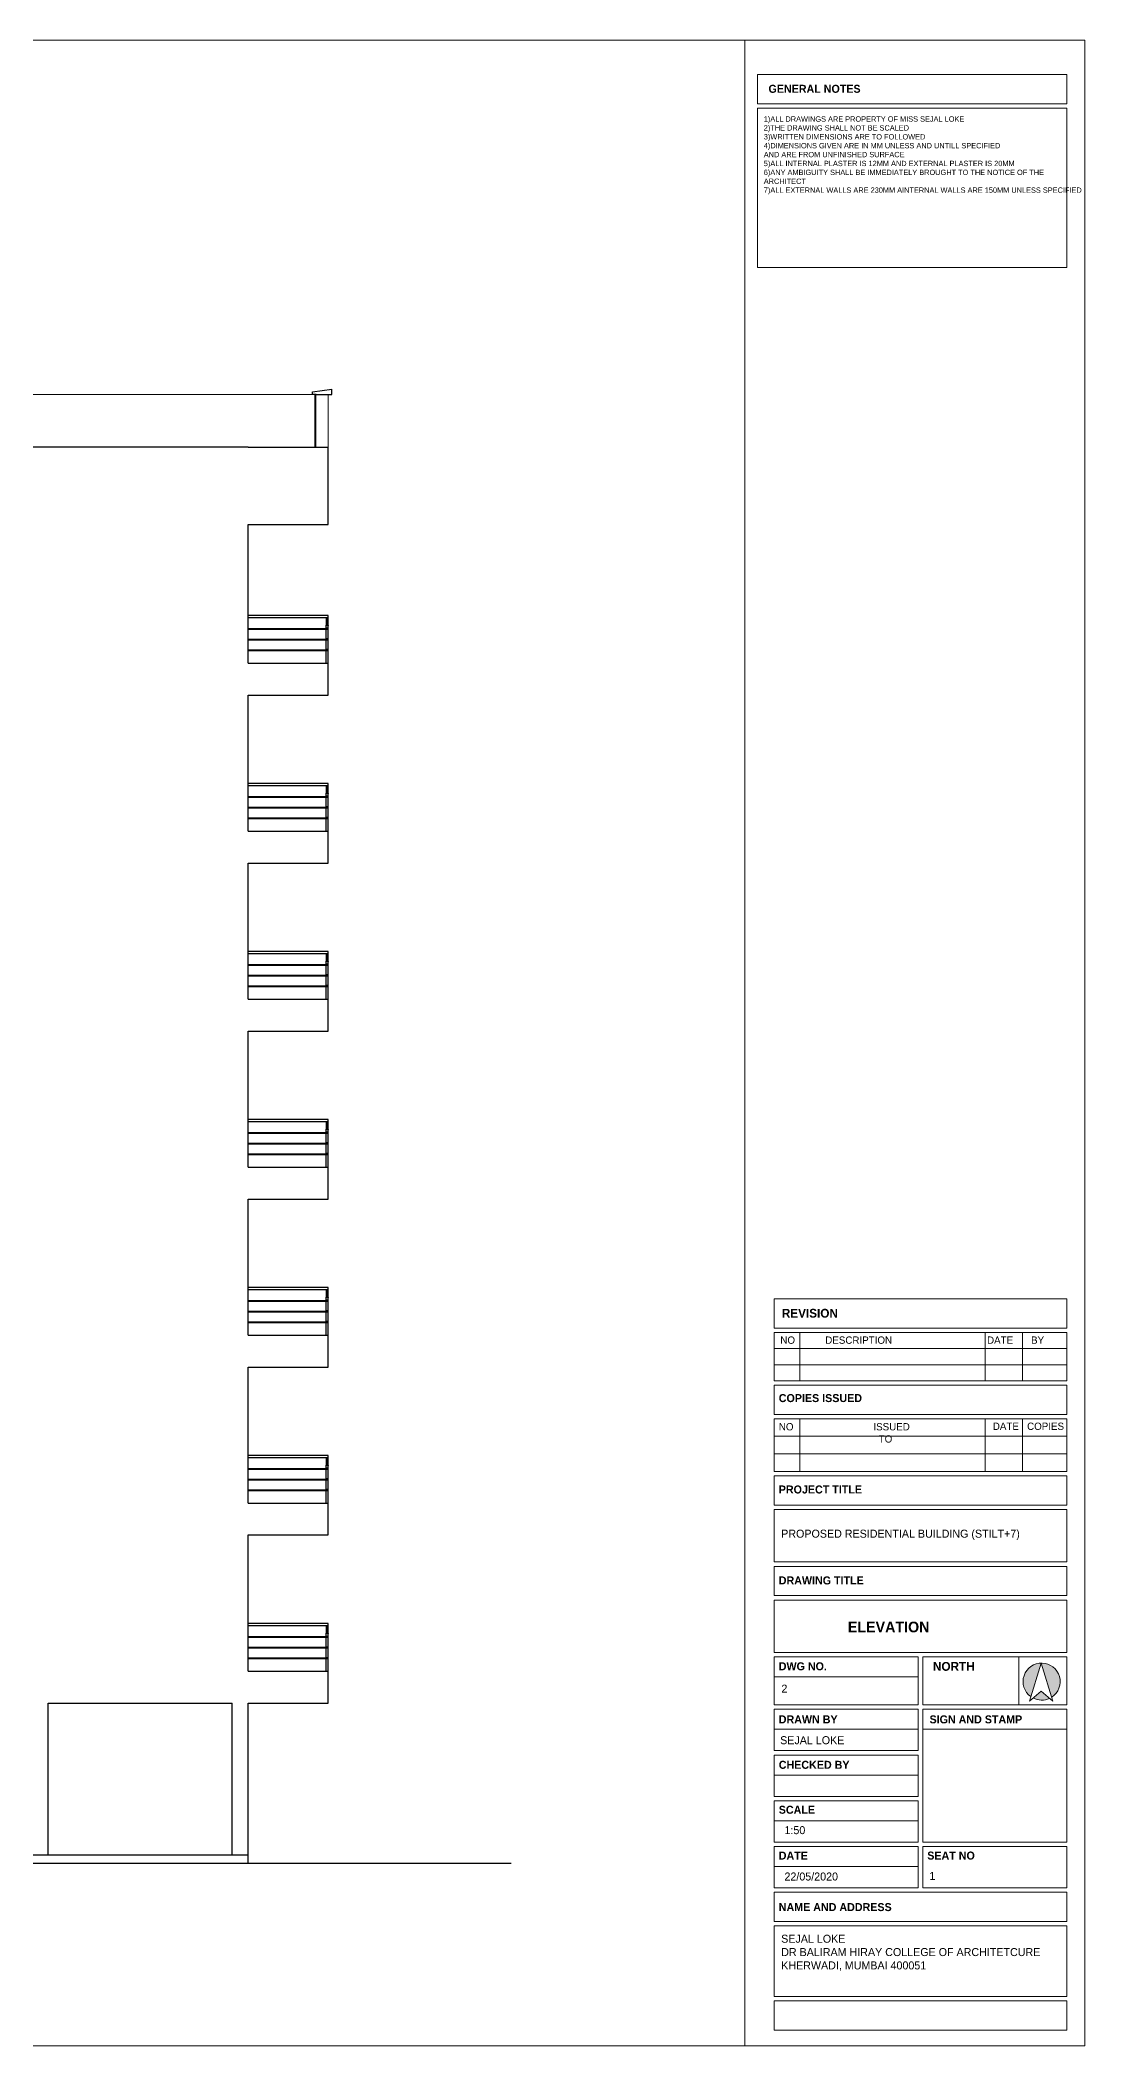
# Model space of a CAD drawing. Header units: millimetres. Extents: x -1932176 to 78768, y -1967 to 1266654.
# Drawn here: x -447104 to -427511, y 388134 to 425741 of the extents above; entities that cross this region are included whole.
import ezdxf

# ---------------------------------------------------------------- set-up
doc = ezdxf.new("R2010")
doc.units = ezdxf.units.MM
for name, color, linetype, lineweight in [('PLASTER', 252, 'Continuous', 15), ('railing', 212, 'Continuous', 25), ('SHEET', 7, 'Continuous', 13)]:
    doc.layers.add(name, color=color, linetype=linetype, lineweight=lineweight)
doc.styles.add('20 scale', font='ARIALN.TTF', dxfattribs={"height": 0.2})
doc.styles.get("Standard").update_dxf_attribs({"font": 'arial.ttf'})

# ---------------------------------------------------------------- blocks, each defined once
blk = doc.blocks.new('ригеледержатель')
at = {"layer": 'railing', "ltscale": 10}
blk.add_lwpolyline([(148240, 1192435), (148270, 1192435), (148270, 1192417), (148240, 1192417)], close=True, dxfattribs=at)
blk.add_circle((148255, 1192426), 3, dxfattribs=at)

msp = doc.modelspace()

# ---------------------------------------------------------------- hatches: boundary and pattern name
at = {"layer": 'SHEET', "linetype": 'ByBlock', "lineweight": 20, "transparency": 33554687}
h = msp.add_hatch(color=0, dxfattribs=at)
h.dxf.hatch_style = 1
h.paths.add_polyline_path([(-428331.25638, 395308.64751), (-428133.59786, 394673.07293, 3.231701641), (-428526.07913, 394682.19142)])
h.paths.add_polyline_path([(-428331.25638, 394785.15668), (-428482.94224, 394655.71271, 0.2347967333), (-428173.62326, 394650.63751)])

# ---------------------------------------------------------------- linework, layer by layer
at = {"color": 252, "ltscale": 30}
msp.add_line((-460855.70363, 419111.67608), (-441932.66356, 419094.5727), dxfattribs=at)
at = {"color": 18, "linetype": 'Continuous', "lineweight": 30, "ltscale": 5, "true_color": 0x000000}
for p, q in [((-441994.46955, 419143.68403), (-441632.32189, 419194.95209)), ((-441994.46955, 419093.68403), (-441994.46955, 419143.68403)), ((-441975.99554, 419093.68403), (-441994.46955, 419093.68403)), ((-441928.39572, 419093.68403), (-441961.71375, 419093.68403)), ((-441928.39572, 419093.68403), (-441698.39572, 419093.68403)), ((-441732.25615, 419093.68403), (-441632.32189, 419093.68403)), ((-441632.32189, 419093.68403), (-441632.32189, 419194.95209))]:
    msp.add_line(p, q, dxfattribs=at)
at = {"linetype": 'ByBlock', "lineweight": 20}
for p, q in [((-441932.72113, 419094.5727), (-441702.72113, 419094.5727)), ((-441932.66356, 419094.5727), (-441932.66356, 418111.67608)), ((-441702.66356, 419093.67608), (-441932.66356, 419093.67608)), ((-441702.66356, 418111.67608), (-441702.66356, 419094.5727)), ((-441702.66356, 414061.67608), (-441742.66356, 414061.67608)), ((-441702.66356, 410911.67608), (-441742.66356, 410911.67608)), ((-441702.66356, 407761.67608), (-441742.66356, 407761.67608)), ((-441702.66356, 404611.67608), (-441742.66356, 404611.67608)), ((-441702.66356, 401461.67608), (-441742.66356, 401461.67608)), ((-441702.66356, 398311.67608), (-441742.66356, 398311.67608)), ((-441702.66356, 395161.67608), (-441742.66356, 395161.67608))]:
    msp.add_line(p, q, dxfattribs=at)
at = {"ltscale": 30}
for p, q in [((-443202.66356, 418111.67608), (-459605.70363, 418111.67608)), ((-443202.66356, 418111.67608), (-441702.66356, 418111.67608)), ((-441700.67014, 416659.64708), (-441702.66356, 418111.67608)), ((-443202.66356, 414061.67608), (-443202.66356, 416659.64708)), ((-443202.66356, 416659.64708), (-441700.67014, 416659.64708)), ((-441702.66356, 414953.70508), (-443202.66356, 414953.70508)), ((-443202.66356, 414913.70508), (-441702.66356, 414913.70508)), ((-441702.66356, 414061.67608), (-441702.66356, 414953.70508)), ((-443202.66356, 414711.70508), (-441702.66356, 414711.70508)), ((-443202.66356, 414695.70508), (-441702.66356, 414695.70508)), ((-443202.66356, 414511.70508), (-441702.66356, 414511.70508)), ((-443202.66356, 414495.70508), (-441702.66356, 414495.70508)), ((-443202.66356, 414311.70508), (-441702.66356, 414311.70508)), ((-443202.66356, 414295.70508), (-441702.66356, 414295.70508)), ((-443202.66356, 414061.67608), (-441702.66356, 414061.67608)), ((-441700.67014, 413461.67608), (-441702.66356, 414061.67608)), ((-443202.66356, 410911.67608), (-443202.66356, 413461.67608)), ((-443202.66356, 413461.67608), (-441700.67014, 413461.67608)), ((-441702.66356, 411803.70508), (-443202.66356, 411803.70508)), ((-441702.66356, 410911.67608), (-441702.66356, 411803.70508)), ((-443202.66356, 411763.70508), (-441702.66356, 411763.70508)), ((-443202.66356, 411561.70508), (-441702.66356, 411561.70508)), ((-443202.66356, 411545.70508), (-441702.66356, 411545.70508)), ((-443202.66356, 411361.70508), (-441702.66356, 411361.70508)), ((-443202.66356, 411345.70508), (-441702.66356, 411345.70508)), ((-443202.66356, 411161.70508), (-441702.66356, 411161.70508)), ((-443202.66356, 411145.70508), (-441702.66356, 411145.70508)), ((-443202.66356, 410911.67608), (-441702.66356, 410911.67608)), ((-441700.67014, 410311.67608), (-441702.66356, 410911.67608)), ((-443202.66356, 407761.67608), (-443202.66356, 410311.67608)), ((-443202.66356, 410311.67608), (-441700.67014, 410311.67608)), ((-441702.66356, 408653.70508), (-443202.66356, 408653.70508)), ((-443202.66356, 408613.70508), (-441702.66356, 408613.70508)), ((-443202.66356, 408411.70508), (-441702.66356, 408411.70508)), ((-441702.66356, 407761.67608), (-441702.66356, 408653.70508)), ((-443202.66356, 408395.70508), (-441702.66356, 408395.70508)), ((-443202.66356, 408211.70508), (-441702.66356, 408211.70508)), ((-443202.66356, 408195.70508), (-441702.66356, 408195.70508)), ((-443202.66356, 408011.70508), (-441702.66356, 408011.70508)), ((-443202.66356, 407995.70508), (-441702.66356, 407995.70508)), ((-443202.66356, 407761.67608), (-441702.66356, 407761.67608)), ((-441700.67014, 407161.67608), (-441702.66356, 407761.67608)), ((-443202.66356, 404611.67608), (-443202.66356, 407161.67608)), ((-443202.66356, 407161.67608), (-441700.67014, 407161.67608)), ((-441702.66356, 405503.70508), (-443202.66356, 405503.70508)), ((-443202.66356, 405463.70508), (-441702.66356, 405463.70508)), ((-441702.66356, 404611.67608), (-441702.66356, 405503.70508)), ((-443202.66356, 405261.70508), (-441702.66356, 405261.70508)), ((-443202.66356, 405245.70508), (-441702.66356, 405245.70508)), ((-443202.66356, 405061.70508), (-441702.66356, 405061.70508)), ((-443202.66356, 405045.70508), (-441702.66356, 405045.70508)), ((-443202.66356, 404861.70508), (-441702.66356, 404861.70508)), ((-443202.66356, 404845.70508), (-441702.66356, 404845.70508)), ((-443202.66356, 404611.67608), (-441702.66356, 404611.67608)), ((-441700.67014, 404011.67608), (-441702.66356, 404611.67608)), ((-443202.66356, 401461.67608), (-443202.66356, 404011.67608)), ((-443202.66356, 404011.67608), (-441700.67014, 404011.67608)), ((-441702.66356, 402353.70508), (-443202.66356, 402353.70508)), ((-443202.66356, 402313.70508), (-441702.66356, 402313.70508)), ((-443202.66356, 402111.70508), (-441702.66356, 402111.70508)), ((-443202.66356, 402095.70508), (-441702.66356, 402095.70508)), ((-441702.66356, 401461.67608), (-441702.66356, 402353.70508)), ((-443202.66356, 401911.70508), (-441702.66356, 401911.70508)), ((-443202.66356, 401895.70508), (-441702.66356, 401895.70508)), ((-443202.66356, 401711.70508), (-441702.66356, 401711.70508)), ((-443202.66356, 401695.70508), (-441702.66356, 401695.70508)), ((-443202.66356, 401461.67608), (-441702.66356, 401461.67608)), ((-441700.67014, 400861.67608), (-441702.66356, 401461.67608)), ((-443202.66356, 398311.67608), (-443202.66356, 400861.67608)), ((-443202.66356, 400861.67608), (-441700.67014, 400861.67608)), ((-441702.66356, 399203.70508), (-443202.66356, 399203.70508)), ((-443202.66356, 399163.70508), (-441702.66356, 399163.70508)), ((-441702.66356, 398311.67608), (-441702.66356, 399203.70508)), ((-443202.66356, 398961.70508), (-441702.66356, 398961.70508)), ((-443202.66356, 398945.70508), (-441702.66356, 398945.70508)), ((-443202.66356, 398761.70508), (-441702.66356, 398761.70508)), ((-443202.66356, 398745.70508), (-441702.66356, 398745.70508)), ((-443202.66356, 398561.70508), (-441702.66356, 398561.70508)), ((-443202.66356, 398545.70508), (-441702.66356, 398545.70508)), ((-443202.66356, 398311.67608), (-441702.66356, 398311.67608)), ((-441700.67014, 397713.70508), (-441702.66356, 398313.70508)), ((-443202.66356, 395161.67608), (-443202.66356, 397713.70508)), ((-443202.66356, 397713.70508), (-441700.67014, 397713.70508)), ((-441702.66356, 396053.70508), (-443202.66356, 396053.70508)), ((-443202.66356, 396013.70508), (-441702.66356, 396013.70508)), ((-441702.66356, 395161.67608), (-441702.66356, 396053.70508)), ((-443202.66356, 395811.70508), (-441702.66356, 395811.70508)), ((-443202.66356, 395795.70508), (-441702.66356, 395795.70508)), ((-443202.66356, 395611.70508), (-441702.66356, 395611.70508)), ((-443202.66356, 395595.70508), (-441702.66356, 395595.70508)), ((-443202.66356, 395411.70508), (-441702.66356, 395411.70508)), ((-443202.66356, 395395.70508), (-441702.66356, 395395.70508)), ((-443202.66356, 395161.67608), (-441702.66356, 395161.67608)), ((-441700.67014, 394561.67608), (-441702.66356, 395161.67608)), ((-446954.05056, 391711.67608), (-446954.05056, 394561.67608)), ((-446954.05056, 394561.67608), (-443502.66356, 394561.67608)), ((-443502.66356, 391711.67608), (-443502.66356, 394561.67608)), ((-443202.66356, 391561.67608), (-443202.66356, 394561.67608)), ((-443202.66356, 394561.67608), (-441700.67014, 394561.67608)), ((-470017.95712, 391561.67608), (-438267.67432, 391561.67608)), ((-443202.66356, 391711.67608), (-459605.70363, 391711.67608))]:
    msp.add_line(p, q, dxfattribs=at)
for p, q in [((-441932.66356, 418111.67608), (-441932.66356, 418131.67608)), ((-441702.66356, 414061.67608), (-441702.66356, 414773.70508)), ((-441702.66356, 410911.67608), (-441702.66356, 411623.70508)), ((-441702.66356, 407761.67608), (-441702.66356, 408473.70508)), ((-441702.66356, 404611.67608), (-441702.66356, 405323.70508)), ((-441702.66356, 401461.67608), (-441702.66356, 402173.70508)), ((-441702.66356, 398311.67608), (-441702.66356, 399023.70508)), ((-441702.66356, 395161.67608), (-441702.66356, 395873.70508))]:
    msp.add_line(p, q)
at = {"ltscale": 10}
for p, q in [((-441730.66356, 414773.70508), (-441730.66356, 414913.70508)), ((-441714.66356, 414773.70508), (-441714.66356, 414913.70508)), ((-441742.66356, 414711.70508), (-441742.66356, 414763.70508)), ((-441742.66356, 414511.70508), (-441742.66356, 414711.70508)), ((-441742.66356, 414311.70508), (-441742.66356, 414511.70508)), ((-441702.66356, 414711.70508), (-441702.66356, 414763.70508)), ((-441702.66356, 414511.70508), (-441702.66356, 414695.70508)), ((-441702.66356, 414311.70508), (-441702.66356, 414495.70508)), ((-441742.66356, 414061.67608), (-441742.66356, 414311.70508)), ((-441702.66356, 414063.70508), (-441702.66356, 414295.70508)), ((-441742.66356, 411561.70508), (-441742.66356, 411613.70508)), ((-441742.66356, 411361.70508), (-441742.66356, 411561.70508)), ((-441730.66356, 411623.70508), (-441730.66356, 411763.70508)), ((-441714.66356, 411623.70508), (-441714.66356, 411763.70508)), ((-441702.66356, 411561.70508), (-441702.66356, 411613.70508)), ((-441702.66356, 411361.70508), (-441702.66356, 411545.70508)), ((-441742.66356, 411161.70508), (-441742.66356, 411361.70508)), ((-441742.66356, 410911.67608), (-441742.66356, 411161.70508)), ((-441702.66356, 411161.70508), (-441702.66356, 411345.70508)), ((-441702.66356, 410913.70508), (-441702.66356, 411145.70508)), ((-441742.66356, 408411.70508), (-441742.66356, 408463.70508)), ((-441742.66356, 408211.70508), (-441742.66356, 408411.70508)), ((-441730.66356, 408473.70508), (-441730.66356, 408613.70508)), ((-441714.66356, 408473.70508), (-441714.66356, 408613.70508)), ((-441702.66356, 408411.70508), (-441702.66356, 408463.70508)), ((-441742.66356, 408011.70508), (-441742.66356, 408211.70508)), ((-441702.66356, 408211.70508), (-441702.66356, 408395.70508)), ((-441702.66356, 408011.70508), (-441702.66356, 408195.70508)), ((-441742.66356, 407761.67608), (-441742.66356, 408011.70508)), ((-441702.66356, 407763.70508), (-441702.66356, 407995.70508)), ((-441730.66356, 405323.70508), (-441730.66356, 405463.70508)), ((-441714.66356, 405323.70508), (-441714.66356, 405463.70508)), ((-441742.66356, 405261.70508), (-441742.66356, 405313.70508)), ((-441742.66356, 405061.70508), (-441742.66356, 405261.70508)), ((-441742.66356, 404861.70508), (-441742.66356, 405061.70508)), ((-441702.66356, 405261.70508), (-441702.66356, 405313.70508)), ((-441702.66356, 405061.70508), (-441702.66356, 405245.70508)), ((-441702.66356, 404861.70508), (-441702.66356, 405045.70508)), ((-441742.66356, 404611.67608), (-441742.66356, 404861.70508)), ((-441702.66356, 404613.70508), (-441702.66356, 404845.70508)), ((-441742.66356, 402111.70508), (-441742.66356, 402163.70508)), ((-441742.66356, 401911.70508), (-441742.66356, 402111.70508)), ((-441730.66356, 402173.70508), (-441730.66356, 402313.70508)), ((-441714.66356, 402173.70508), (-441714.66356, 402313.70508)), ((-441702.66356, 402111.70508), (-441702.66356, 402163.70508)), ((-441702.66356, 401911.70508), (-441702.66356, 402095.70508)), ((-441742.66356, 401711.70508), (-441742.66356, 401911.70508)), ((-441742.66356, 401461.67608), (-441742.66356, 401711.70508)), ((-441702.66356, 401711.70508), (-441702.66356, 401895.70508)), ((-441702.66356, 401463.70508), (-441702.66356, 401695.70508)), ((-441742.66356, 398961.70508), (-441742.66356, 399013.70508)), ((-441730.66356, 399023.70508), (-441730.66356, 399163.70508)), ((-441714.66356, 399023.70508), (-441714.66356, 399163.70508)), ((-441702.66356, 398961.70508), (-441702.66356, 399013.70508)), ((-441742.66356, 398761.70508), (-441742.66356, 398961.70508)), ((-441742.66356, 398561.70508), (-441742.66356, 398761.70508)), ((-441702.66356, 398761.70508), (-441702.66356, 398945.70508)), ((-441702.66356, 398561.70508), (-441702.66356, 398745.70508)), ((-441742.66356, 398311.67608), (-441742.66356, 398561.70508)), ((-441702.66356, 398313.70508), (-441702.66356, 398545.70508)), ((-441730.66356, 395873.70508), (-441730.66356, 396013.70508)), ((-441714.66356, 395873.70508), (-441714.66356, 396013.70508)), ((-441742.66356, 395811.70508), (-441742.66356, 395863.70508)), ((-441742.66356, 395611.70508), (-441742.66356, 395811.70508)), ((-441702.66356, 395811.70508), (-441702.66356, 395863.70508)), ((-441702.66356, 395611.70508), (-441702.66356, 395795.70508)), ((-441742.66356, 395411.70508), (-441742.66356, 395611.70508)), ((-441742.66356, 395161.67608), (-441742.66356, 395411.70508)), ((-441702.66356, 395411.70508), (-441702.66356, 395595.70508)), ((-441702.66356, 395163.70508), (-441702.66356, 395395.70508))]:
    msp.add_line(p, q, dxfattribs=at)
at = {"ltscale": 100}
for p, q in [((-441730.66356, 414833.70508), (-441714.66356, 414833.70508)), ((-441730.66356, 411683.70508), (-441714.66356, 411683.70508)), ((-441730.66356, 408533.70508), (-441714.66356, 408533.70508)), ((-441730.66356, 405383.70508), (-441714.66356, 405383.70508)), ((-441730.66356, 402233.70508), (-441714.66356, 402233.70508)), ((-441730.66356, 399083.70508), (-441714.66356, 399083.70508)), ((-441730.66356, 395933.70508), (-441714.66356, 395933.70508))]:
    msp.add_line(p, q, dxfattribs=at)
at = {"ltscale": 10}
for points in [[(-441742.66356, 414773.70508), (-441702.66356, 414773.70508), (-441702.66356, 414763.70508), (-441742.66356, 414763.70508)], [(-441742.66356, 411623.70508), (-441702.66356, 411623.70508), (-441702.66356, 411613.70508), (-441742.66356, 411613.70508)], [(-441742.66356, 408473.70508), (-441702.66356, 408473.70508), (-441702.66356, 408463.70508), (-441742.66356, 408463.70508)], [(-441742.66356, 405323.70508), (-441702.66356, 405323.70508), (-441702.66356, 405313.70508), (-441742.66356, 405313.70508)], [(-441742.66356, 402173.70508), (-441702.66356, 402173.70508), (-441702.66356, 402163.70508), (-441742.66356, 402163.70508)], [(-441742.66356, 399023.70508), (-441702.66356, 399023.70508), (-441702.66356, 399013.70508), (-441742.66356, 399013.70508)], [(-441742.66356, 395873.70508), (-441702.66356, 395873.70508), (-441702.66356, 395863.70508), (-441742.66356, 395863.70508)]]:
    msp.add_lwpolyline(points, close=True, dxfattribs=at)
msp.add_arc((-441968.85464, 419093.68403), 7.14089, 0, 180)
at = {"layer": 'PLASTER', "linetype": 'ByBlock', "lineweight": 20}
msp.add_line((-441952.66356, 419094.5727), (-441952.66356, 418111.67608), dxfattribs=at)
at = {"layer": 'SHEET'}
msp.add_line((-433890.61065, 425741.16352), (-433890.61065, 388134.37539), dxfattribs=at)
at = {"layer": 'SHEET', "color": 18, "linetype": 'ByBlock', "lineweight": 9, "true_color": 0x000000}
for p, q in [((-427850.8899, 424546.87871), (-427850.8899, 425095.58425)), ((-427850.8899, 421479.64985), (-427850.8899, 424464.57288)), ((-433652.54233, 421479.64985), (-427850.8899, 421479.64985))]:
    msp.add_line(p, q, dxfattribs=at)
at = {"layer": 'SHEET', "color": 18, "linetype": 'Continuous', "lineweight": 9, "ltscale": 50, "true_color": 0x000000}
msp.add_line((-433652.54233, 424546.87871), (-428165.48689, 424546.87871), dxfattribs=at)
at = {"layer": 'SHEET', "color": 18, "linetype": 'Continuous', "lineweight": 9, "ltscale": 2.5, "true_color": 0x000000}
for p, q in [((-428165.48689, 424464.57288), (-433652.54233, 424464.57288)), ((-427850.8899, 424464.57288), (-433652.54233, 424464.57288)), ((-427850.8899, 402139.9789), (-427850.8899, 401603.82542)), ((-427850.8899, 401591.27335), (-427850.8899, 402139.9789)), ((-433337.94534, 401508.96752), (-427850.8899, 401508.96752)), ((-433337.94534, 401508.96752), (-433337.94534, 400605.45166)), ((-432859.03946, 401508.96752), (-432859.03946, 400605.45166)), ((-429382.37745, 401508.96752), (-429382.37745, 400605.45166)), ((-428678.75684, 401508.96752), (-428678.75684, 400605.45166)), ((-427850.8899, 401508.96752), (-427850.8899, 400605.45166)), ((-433337.94534, 401207.79557), (-427850.8899, 401207.79557)), ((-433337.94534, 400906.62361), (-427850.8899, 400906.62361)), ((-427850.8899, 400605.45166), (-433337.94534, 400605.45166)), ((-427850.8899, 400523.14582), (-427850.8899, 399974.44028)), ((-433337.94534, 398906.31275), (-433337.94534, 399892.13445)), ((-433337.94534, 399892.13445), (-427850.8899, 399892.13445)), ((-432859.03946, 399892.13445), (-432859.03946, 398906.31275)), ((-429382.37745, 399892.13445), (-429382.37745, 398906.31275)), ((-428678.75684, 399892.13445), (-428678.75684, 398906.31275)), ((-427850.8899, 399892.13445), (-427850.8899, 398906.31275)), ((-433337.94534, 399563.52722), (-427850.8899, 399563.52722)), ((-433337.94534, 399234.91999), (-427850.8899, 399234.91999)), ((-427850.8899, 398906.31275), (-433337.94534, 398906.31275)), ((-430635.57054, 394527.1478), (-430635.57054, 395425.72912)), ((-430553.26471, 394527.1478), (-430553.26471, 395425.72912)), ((-428749.47122, 395425.72912), (-428749.47122, 394527.1478)), ((-430635.57054, 393669.71738), (-430635.57054, 394444.84196)), ((-430553.26471, 391954.85656), (-430553.26471, 394444.84196)), ((-430635.57054, 392812.28697), (-430635.57054, 393587.41155)), ((-430635.57054, 391954.85656), (-430635.57054, 392729.98114)), ((-430635.57054, 391097.42615), (-430635.57054, 391872.55073)), ((-430553.26471, 391954.85656), (-427850.8899, 391954.85656)), ((-430553.26471, 391097.42615), (-430553.26471, 391872.55073)), ((-430553.26471, 391872.55073), (-427850.8899, 391872.55073)), ((-430553.26471, 391097.42615), (-427850.8899, 391097.42615)), ((-433337.94534, 388429.26744), (-431458.62885, 388429.26744)), ((-427850.8899, 388429.26744), (-433337.94534, 388429.26744))]:
    msp.add_line(p, q, dxfattribs=at)
at = {"layer": 'SHEET', "linetype": 'ByBlock', "lineweight": 20}
for p, q in [((-428552.87269, 394596.03626), (-428331.25638, 395308.64751)), ((-428109.64008, 394596.03626), (-428331.25638, 395308.64751)), ((-428552.87269, 394596.03626), (-428331.25638, 394785.15668)), ((-428109.64008, 394596.03626), (-428331.25638, 394785.15668))]:
    msp.add_line(p, q, dxfattribs=at)
at = {"layer": 'SHEET'}
msp.add_lwpolyline([(-477446.92202, 425741.16352), (-427511.16749, 425741.16352), (-427511.16749, 388134.37539), (-477446.92202, 388134.37539)], close=True, dxfattribs=at)
at = {"layer": 'SHEET', "color": 18, "linetype": 'Continuous', "lineweight": 9, "ltscale": 2.5, "true_color": 0x000000}
for points in [[(-427850.8899, 424546.87871), (-433652.54233, 424546.87871), (-433652.54233, 425095.58425), (-427850.8899, 425095.58425)], [(-433652.54233, 422028.3554), (-433652.54233, 424464.57288)], [(-427850.8899, 401591.27335), (-433337.94534, 401591.27335), (-433337.94534, 402139.9789), (-427850.8899, 402139.9789)], [(-431458.62885, 400523.14582), (-433337.94534, 400523.14582)], [(-433337.94534, 399974.44028), (-433337.94534, 400523.14582)], [(-427850.8899, 399974.44028), (-433337.94534, 399974.44028), (-433337.94534, 400523.14582), (-427850.8899, 400523.14582)], [(-433337.94534, 398906.31275), (-433337.94534, 399892.13445)], [(-427850.8899, 398824.00692), (-433337.94534, 398824.00692)], [(-433337.94534, 398275.30138), (-433337.94534, 398824.00692)], [(-433337.94534, 397207.17385), (-433337.94534, 398192.99555)], [(-427850.8899, 397124.86802), (-433337.94534, 397124.86802)], [(-433337.94534, 396576.16248), (-433337.94534, 397124.86802)], [(-433337.94534, 395508.03495), (-433337.94534, 396493.85664)], [(-430635.57054, 395051.26131), (-433337.94534, 395051.26131), (-433337.94534, 395425.72912), (-430635.57054, 395425.72912)], [(-430553.26471, 395425.72912), (-427850.8899, 395425.72912)], [(-427850.8899, 395425.72912), (-427850.8899, 394527.1478)], [(-430635.57054, 394527.1478), (-433337.94534, 394527.1478), (-433337.94534, 395051.26131), (-430635.57054, 395051.26131)], [(-427850.8899, 394527.1478), (-430553.26471, 394527.1478)], [(-430635.57054, 394070.37416), (-433337.94534, 394070.37416), (-433337.94534, 394444.84196), (-430635.57054, 394444.84196)], [(-430553.26471, 394444.84196), (-427850.8899, 394444.84196)], [(-427850.8899, 394444.84196), (-427850.8899, 391954.85656)], [(-430635.57054, 393669.71738), (-433337.94534, 393669.71738), (-433337.94534, 394070.37416), (-430635.57054, 394070.37416)], [(-430553.26471, 394070.37416), (-427850.8899, 394070.37416)], [(-430635.57054, 393212.94375), (-433337.94534, 393212.94375), (-433337.94534, 393587.41155), (-430635.57054, 393587.41155)], [(-430635.57054, 392812.28697), (-433337.94534, 392812.28697), (-433337.94534, 393212.94375), (-430635.57054, 393212.94375)], [(-430635.57054, 392355.51333), (-433337.94534, 392355.51333), (-433337.94534, 392729.98114), (-430635.57054, 392729.98114)], [(-430635.57054, 391954.85656), (-433337.94534, 391954.85656), (-433337.94534, 392355.51333), (-430635.57054, 392355.51333)], [(-430635.57054, 391498.08292), (-433337.94534, 391498.08292), (-433337.94534, 391872.55073), (-430635.57054, 391872.55073)], [(-427850.8899, 391872.55073), (-427850.8899, 391097.42615)], [(-430635.57054, 391097.42615), (-433337.94534, 391097.42615), (-433337.94534, 391498.08292), (-430635.57054, 391498.08292)], [(-427850.8899, 391015.12032), (-433337.94534, 391015.12032)]]:
    msp.add_lwpolyline(points, dxfattribs=at)
at = {"layer": 'SHEET', "color": 18, "linetype": 'Continuous', "lineweight": 9, "ltscale": 50, "true_color": 0x000000}
msp.add_lwpolyline([(-433652.54233, 421479.64985), (-433652.54233, 422028.3554)], dxfattribs=at)
at = {"layer": 'SHEET', "color": 18, "linetype": 'Continuous', "lineweight": 9, "ltscale": 2.5, "true_color": 0x000000}
for points in [[(-433337.94534, 398824.00692), (-427850.8899, 398824.00692), (-427850.8899, 398275.30138), (-433337.94534, 398275.30138)], [(-433337.94534, 398192.99555), (-427850.8899, 398192.99555), (-427850.8899, 397207.17385), (-433337.94534, 397207.17385)], [(-433337.94534, 397124.86802), (-427850.8899, 397124.86802), (-427850.8899, 396576.16248), (-433337.94534, 396576.16248)], [(-433337.94534, 396493.85664), (-427850.8899, 396493.85664), (-427850.8899, 395508.03495), (-433337.94534, 395508.03495)], [(-433337.94534, 391015.12032), (-427850.8899, 391015.12032), (-427850.8899, 390466.41477), (-433337.94534, 390466.41477)], [(-433337.94534, 390384.10894), (-427850.8899, 390384.10894), (-427850.8899, 389060.27881), (-433337.94534, 389060.27881)], [(-433337.94534, 388977.97298), (-427850.8899, 388977.97298), (-427850.8899, 388429.26744), (-433337.94534, 388429.26744)]]:
    msp.add_lwpolyline(points, close=True, dxfattribs=at)
at = {"layer": 'SHEET', "linetype": 'ByBlock', "lineweight": 20}
for start, end in [(303.056834928, 234.281348043), (242.632966002, 295.487021518)]:
    msp.add_arc((-428323.17684, 394964.36595), 347.55116, start, end, dxfattribs=at)

# ---------------------------------------------------------------- block references
at = {"xscale": -1}
for p in [(-293467.77169, -777721.90464), (-293467.77169, -777921.90464), (-293467.77169, -778121.90464), (-293467.77169, -780871.90464), (-293467.77169, -781071.90464), (-293467.77169, -781271.90464), (-293467.77169, -784021.90464), (-293467.77169, -784221.90464), (-293467.77169, -784421.90464), (-293467.77169, -787171.90464), (-293467.77169, -787371.90464), (-293467.77169, -787571.90464), (-293467.77169, -790321.90464), (-293467.77169, -790521.90464), (-293467.77169, -790721.90464), (-293467.77169, -793471.90464), (-293467.77169, -793671.90464), (-293467.77169, -793871.90464), (-293467.77169, -796621.90464), (-293467.77169, -796821.90464), (-293467.77169, -797021.90464)]:
    msp.add_blockref('ригеледержатель', p, dxfattribs=at)

# ---------------------------------------------------------------- texts
at = {"layer": 'SHEET', "linetype": 'ByBlock', "lineweight": 20, "attachment_point": 1}
for s, width, insert, char_height in [('{\\fCentury Gothic|b1|i0|c0|p34;GENERAL NOTES}', 2437.1509055, (-433444.60333, 424903.3065), 150), ('{\\fCentury Gothic|b1|i0|c0|p34;COPIES ISSUED}', 2437.1509055, (-433251.79933, 400354.98691), 150), ('{\\fCentury Gothic|b1|i0|c0|p34;PROJECT TITLE}', 2437.1509055, (-433251.79933, 398641.65232), 150), ('{\\fCentury Gothic|b0|i0|c0|p34;PROPOSED RESIDENTIAL BUILDING (STILT+7)}', 4907.5748606, (-433206.30902, 397812.83694), 150), ('{\\fCentury Gothic|b1|i0|c0|p34;DRAWING TITLE}', 2437.1509055, (-433251.79933, 396936.62803), 150), ('{\\fCentury Gothic|b1|i0|c0|p34;ELEVATION }', 4907.5748606, (-431956.48449, 396088.17819), 200), ('{\\fCentury Gothic|b1|i0|c0|p34;DWG NO.}', 2437.1509055, (-433251.79933, 395326.7079), 150), ('{\\fCentury Gothic|b1|i0|c0|p34;DRAWN BY}', 2437.1509055, (-433251.79933, 394330.9896), 150), ('{\\fCentury Gothic|b1|i0|c0|p34;SIGN AND STAMP}', 2437.1509055, (-430424.58578, 394330.9896), 150), ('{\\fCentury Gothic|b1|i0|c0|p34;CHECKED BY}', 2437.1509055, (-433251.79933, 393479.05737), 150), ('{\\fCentury Gothic|b1|i0|c0|p34;SCALE}', 2437.1509055, (-433251.79933, 392636.54672), 150), ('{\\fCentury Gothic|b1|i0|c0|p34;DATE}', 2437.1509055, (-433251.79933, 391777.63545), 150), ('{\\fCentury Gothic|b1|i0|c0|p34;SEAT NO }', 2437.1509055, (-430467.11869, 391777.63545), 150), ('{\\fCentury Gothic|b1|i0|c0|p34;NAME AND ADDRESS}', 2437.1509055, (-433251.79933, 390811.28456), 150), ('{\\fCentury Gothic|b0|i0|c0|p34;SEJAL LOKE\\PDR BALIRAM HIRAY COLLEGE OF ARCHITETCURE \\PKHERWADI, MUMBAI 400051}', 4907.5748606, (-433206.30902, 390218.32554), 150)]:
    msp.add_mtext_dynamic_manual_height_columns(s, width=width, gutter_width=57.3737, heights=[0], dxfattribs=dict(at, insert=insert, char_height=char_height))
at = {"layer": 'SHEET', "color": 18, "linetype": 'ByBlock', "lineweight": 9, "true_color": 0x000000, "insert": (-433533.03766, 424311.96816), "char_height": 100, "attachment_point": 1}
msp.add_mtext_dynamic_manual_height_columns('{\\fCentury Gothic|b0|i0|c0|p34;1)ALL DRAWINGS ARE PROPERTY OF MISS SEJAL LOKE\\P2)THE DRAWING SHALL NOT BE SCALED \\P3)WRITTEN DIMENSIONS ARE TO FOLLOWED \\P4)DIMENSIONS GIVEN ARE IN MM UNLESS AND UNTILL SPECIFIED \\PAND ARE FROM UNFINISHED SURFACE \\P5)ALL INTERNAL PLASTER IS 12MM AND EXTERNAL PLASTER IS 20MM\\P6)ANY AMBIGUITY SHALL BE IMMEDIATELY BROUGHT TO THE NOTICE OF THE ARCHITECT \\P7)ALL EXTERNAL WALLS ARE 230MM AINTERNAL WALLS ARE 150MM UNLESS SPECIFIED}', width=5543.582225, gutter_width=57.3737, heights=[0], dxfattribs=at)
at = {"layer": 'SHEET', "color": 18, "linetype": 'Continuous', "lineweight": 9, "ltscale": 50, "true_color": 0x000000, "attachment_point": 1, "style": '20 scale'}
for s, width, heights, insert, char_height in [('{\\fCentury Gothic|b1|i0|c0|p34;REVISION  }', 66.4831048, [6.59764], (-433194.885, 401953.28978), 164.6116632), ('\\pi-135.47;{\\fCentury Gothic|b0|i0|c0|p34;NO}', 8.7279214, [4.14976], (-433086.6294, 401435.49492), 137.176386), ('\\pi-565.24;{\\fCentury Gothic|b0|i0|c0|p34;DESCRIPTION}', 34.9161875, [4.14976], (-431815.18912, 401435.49492), 137.176386), ('\\pi-215.3;{\\fCentury Gothic|b0|i0|c0|p34;DATE}', 12.8232824, [4.14976], (-429131.06151, 401435.49492), 137.176386), ('\\pi-93.109;{\\fCentury Gothic|b0|i0|c0|p34;BY}', 13.5326087, [4.14976], (-428427.4409, 401435.49492), 137.176386), ('\\pi-135.47;{\\fCentury Gothic|b0|i0|c0|p34;NO}', 8.7279214, [4.14976], (-433115.03644, 399811.62054), 137.176386), ('\\pi-215.3;{\\fCentury Gothic|b0|i0|c0|p34;DATE}', 12.8232824, [4.14976], (-429022.49164, 399820.44504), 137.176386), ('\\pi-319.39;{\\fCentury Gothic|b0|i0|c0|p34;COPIES}', 13.5326087, [4.14976], (-428275.86971, 399820.44504), 137.176386), ('{\\fCentury Gothic|b1|i0|c0|p34;NORTH}', 30.7331048, [4.78312], (-430360.63861, 395331.99242), 164.6116632), ('{\\fCentury Gothic|b0|i0|c0|p34;2}', 689.9624133, [4.78312], (-433202.04829, 394907.41565), 150), ('{\\fCentury Gothic|b0|i0|c0|p34;SEJAL LOKE}', 2212.0658659, [4.78312], (-433225.93269, 393940.57778), 150), ('{\\fCentury Gothic|b0|i0|c0|p34;1:50}', 30.7331048, [4.78312], (-433144.97135, 392254.19759), 150), ('{\\fCentury Gothic|b0|i0|c0|p34;22/05/2020}', 1240.2372357, [4.78312], (-433144.97135, 391385.13628), 150), ('{\\fCentury Gothic|b0|i0|c0|p34;1}', 689.9624133, [4.78312], (-430425.81667, 391397.40318), 150)]:
    msp.add_mtext_dynamic_manual_height_columns(s, width=width, gutter_width=1125, heights=heights, dxfattribs=dict(at, insert=insert, char_height=char_height))
at = {"layer": 'SHEET', "color": 18, "linetype": 'Continuous', "lineweight": 9, "ltscale": 50, "true_color": 0x000000}
note = msp.add_mtext_dynamic_manual_height_columns('\\pi-271.72;{\\fCentury Gothic|b0|i0|c0|p34;ISSUED }', width=34.9161875, gutter_width=430.8795, heights=[4.14976, 0], dxfattribs=dict(at, insert=(-431843.59616, 399811.62054), char_height=137.176386, attachment_point=1, style='20 scale'))
for column, words in zip(note.columns.linked_columns, ['\\pi-99.249;{\\fCentury Gothic|b0|i0|c0|p34;TO}']):
    column.text = words

doc.saveas('drawing.dxf')
